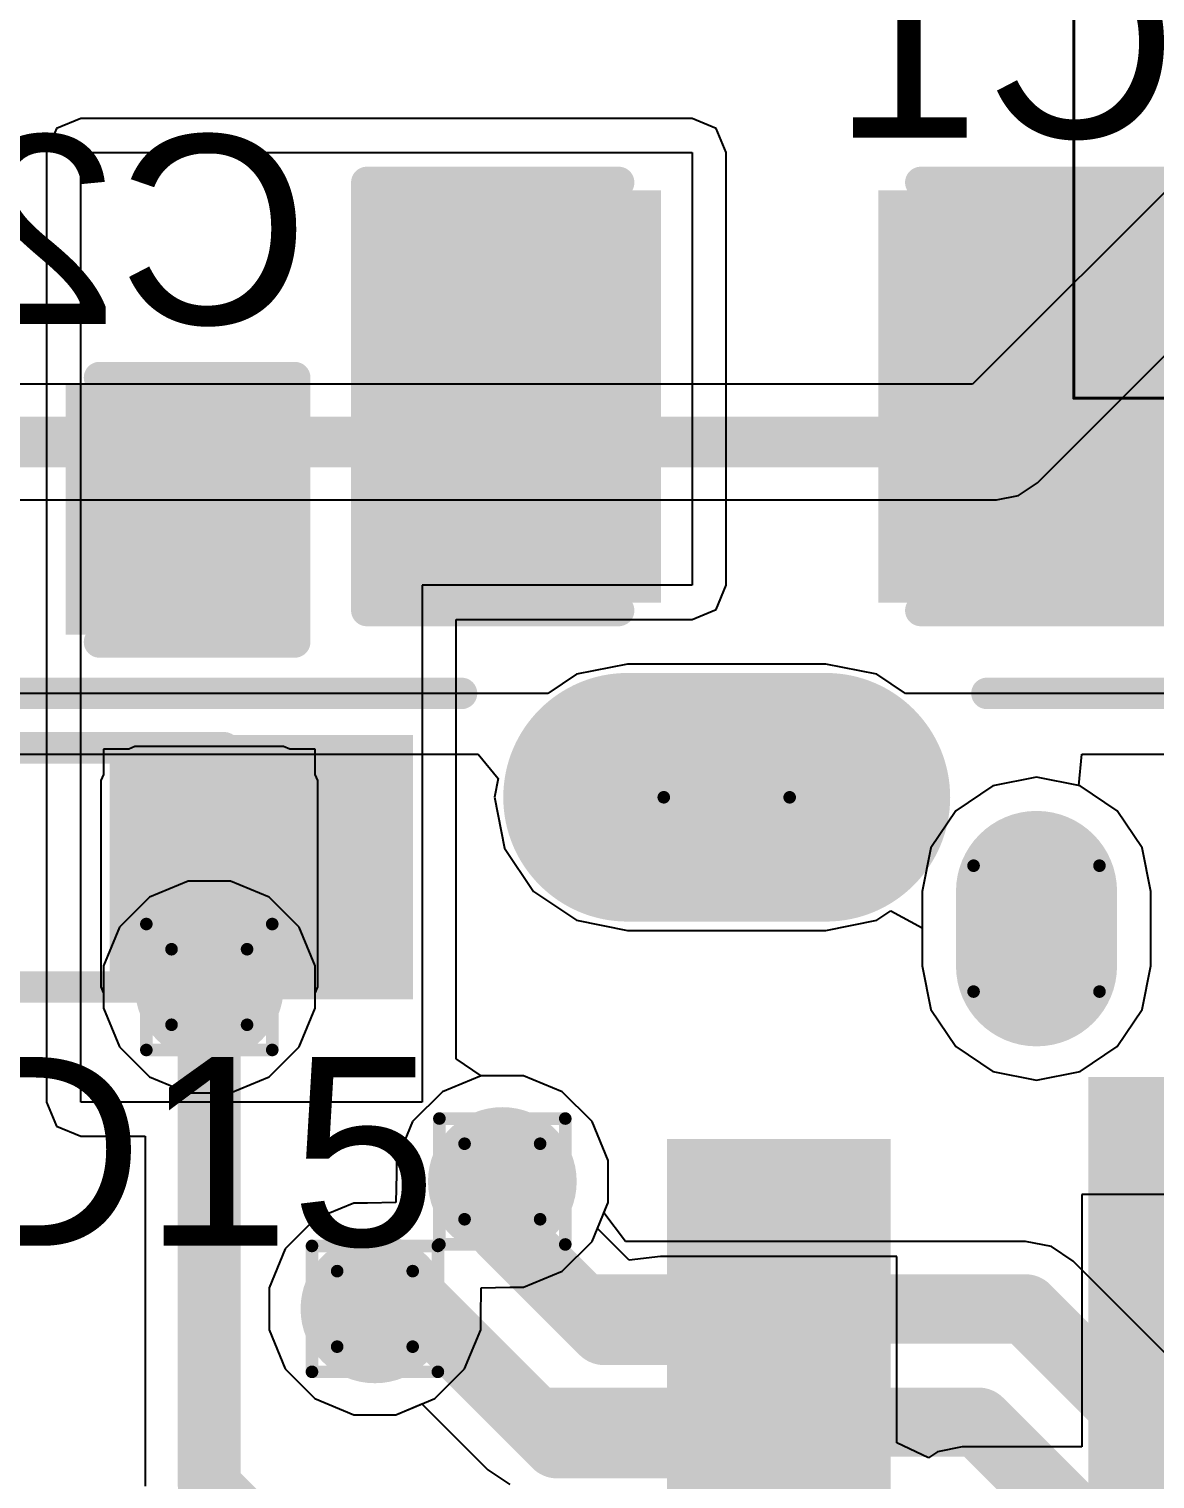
# Model space of a CAD drawing. Header units: inches. Extents: x -6 to 5433, y -4 to 5447.
# Drawn here: x -0.85 to 3.69, y 21.93 to 27.78 of the extents above; entities that cross this region are included whole.
import ezdxf

# ---------------------------------------------------------------- set-up
doc = ezdxf.new("R2010")
doc.units = ezdxf.units.IN
for name, color, linetype in [('Bottom Layer', 5, 'Continuous'), ('Bottom Overlay', 54, 'Continuous'), ('Bottom Paste', 16, 'Continuous'), ('Bottom Solder', 6, 'Continuous'), ('Drill Drawing', 1, 'Continuous'), ('Ground', 16, 'Continuous'), ('Mechanical 4', 56, 'Continuous'), ('Multi-Layer', 9, 'Continuous'), ('Pad Holes', 156, 'Continuous'), ('Power', 76, 'Continuous'), ('Top Layer', 1, 'Continuous'), ('Top Overlay', 2, 'Continuous'), ('Top Paste', 8, 'Continuous'), ('Top Solder', 216, 'Continuous'), ('Via Holes', 16, 'Continuous')]:
    doc.layers.add(name, color=color, linetype=linetype)
doc.styles.add('Arial', font='', dxfattribs={"height": 0.2})
doc.styles.get('Arial').set_extended_font_data('Arial')

msp = doc.modelspace()

# ---------------------------------------------------------------- hatches: boundary and pattern name
at = {"layer": 'Bottom Layer'}
for points in [[(1.6277, 25.5397), (0.6117, 25.5397), (0.6117, 27.0637), (1.6277, 27.0637)], [(3.6597, 25.5397), (2.6437, 25.5397), (2.6437, 27.0637), (3.6597, 27.0637)], [(0.1175, 26.289), (0.1175, 25.4), (-0.6445, 25.4), (-0.6445, 26.289)], [(3.5222, 23.4545), (4.2222, 23.4545), (4.2222, 23.1545), (3.5222, 23.1545)], [(1.8222, 23.2045), (2.5222, 23.2045), (2.5222, 22.9045), (1.8222, 22.9045)], [(3.5222, 22.9545), (4.2222, 22.9545), (4.2222, 22.6545), (3.5222, 22.6545)], [(1.8222, 22.7045), (2.5222, 22.7045), (2.5222, 22.4045), (1.8222, 22.4045)], [(3.5222, 22.4545), (4.2222, 22.4545), (4.2222, 22.1545), (3.5222, 22.1545)], [(1.8222, 22.2045), (2.5222, 22.2045), (2.5222, 21.9045), (1.8222, 21.9045)], [(3.5222, 21.9545), (4.2222, 21.9545), (4.2222, 21.6545), (3.5222, 21.6545)]]:
    msp.add_hatch(color=5, dxfattribs=at).paths.add_polyline_path(points)
h = msp.add_hatch(color=5, dxfattribs=at)
edge = h.paths.add_edge_path()
edge.add_arc((1.5622, 24.6845), 0.4, 90, 270)
edge.add_line((1.5622, 24.2845), (2.3622, 24.2845))
edge.add_arc((2.3622, 24.6845), 0.4, 270, 450)
edge.add_line((2.3622, 25.0845), (1.5622, 25.0845))
h = msp.add_hatch(color=5, dxfattribs=at)
edge = h.paths.add_edge_path()
edge.add_arc((-0.1255, 23.919), 0.3, 0, 360)
h = msp.add_hatch(color=5, dxfattribs=at)
edge = h.paths.add_edge_path()
edge.add_arc((1.0569, 23.1342), 0.3, 0, 360)
h = msp.add_hatch(color=5, dxfattribs=at)
edge = h.paths.add_edge_path()
edge.add_arc((0.5428, 22.6202), 0.3, 0, 360)
at = {"layer": 'Bottom Paste'}
for points in [[(1.6277, 25.5397), (0.6117, 25.5397), (0.6117, 27.0637), (1.6277, 27.0637)], [(3.6597, 25.5397), (2.6437, 25.5397), (2.6437, 27.0637), (3.6597, 27.0637)], [(0.1175, 26.289), (0.1175, 25.4), (-0.6445, 25.4), (-0.6445, 26.289)], [(3.5222, 23.4545), (4.2222, 23.4545), (4.2222, 23.1545), (3.5222, 23.1545)], [(1.8222, 23.2045), (2.5222, 23.2045), (2.5222, 22.9045), (1.8222, 22.9045)], [(3.5222, 22.9545), (4.2222, 22.9545), (4.2222, 22.6545), (3.5222, 22.6545)], [(1.8222, 22.7045), (2.5222, 22.7045), (2.5222, 22.4045), (1.8222, 22.4045)], [(3.5222, 22.4545), (4.2222, 22.4545), (4.2222, 22.1545), (3.5222, 22.1545)], [(1.8222, 22.2045), (2.5222, 22.2045), (2.5222, 21.9045), (1.8222, 21.9045)], [(3.5222, 21.9545), (4.2222, 21.9545), (4.2222, 21.6545), (3.5222, 21.6545)]]:
    msp.add_hatch(color=16, dxfattribs=at).paths.add_polyline_path(points)
at = {"layer": 'Bottom Solder'}
for points in [[(1.6977, 25.4697), (0.5417, 25.4697), (0.5417, 27.1337), (1.6977, 27.1337)], [(3.7297, 25.4697), (2.5737, 25.4697), (2.5737, 27.1337), (3.7297, 27.1337)], [(0.1775, 26.349), (0.1775, 25.34), (-0.7045, 25.34), (-0.7045, 26.349)], [(3.4206, 23.5561), (4.3238, 23.5561), (4.3238, 23.0529), (3.4206, 23.0529)], [(1.7206, 23.3061), (2.6238, 23.3061), (2.6238, 22.8029), (1.7206, 22.8029)], [(3.4206, 23.0561), (4.3238, 23.0561), (4.3238, 22.5529), (3.4206, 22.5529)], [(1.7206, 22.8061), (2.6238, 22.8061), (2.6238, 22.3029), (1.7206, 22.3029)], [(3.4206, 22.5561), (4.3238, 22.5561), (4.3238, 22.0529), (3.4206, 22.0529)], [(1.7206, 22.3061), (2.6238, 22.3061), (2.6238, 21.8029), (1.7206, 21.8029)], [(3.4206, 22.0561), (4.3238, 22.0561), (4.3238, 21.5529), (3.4206, 21.5529)]]:
    msp.add_hatch(color=6, dxfattribs=at).paths.add_polyline_path(points)
h = msp.add_hatch(color=6, dxfattribs=at)
edge = h.paths.add_edge_path()
edge.add_arc((1.5622, 24.6845), 0.5016, 90, 270)
edge.add_line((1.5622, 24.1829), (2.3622, 24.1829))
edge.add_arc((2.3622, 24.6845), 0.5016, 270, 450)
edge.add_line((2.3622, 25.1861), (1.5622, 25.1861))
h = msp.add_hatch(color=6, dxfattribs=at)
edge = h.paths.add_edge_path()
edge.add_arc((3.2122, 24.1545), 0.1016, 0, 360)
at = {"layer": 'Ground'}
h = msp.add_hatch(color=16, dxfattribs=at)
edge = h.paths.add_edge_path()
edge.add_arc((1.5622, 24.6845), 0.4, 90, 270)
edge.add_line((1.5622, 24.2845), (2.3622, 24.2845))
edge.add_arc((2.3622, 24.6845), 0.4, 270, 450)
edge.add_line((2.3622, 25.0845), (1.5622, 25.0845))
h = msp.add_hatch(color=16, dxfattribs=at)
edge = h.paths.add_edge_path()
edge.add_arc((-0.1255, 23.919), 0.3, 0, 360)
h = msp.add_hatch(color=16, dxfattribs=at)
edge = h.paths.add_edge_path()
edge.add_arc((1.0569, 23.1342), 0.3, 0, 360)
h = msp.add_hatch(color=16, dxfattribs=at)
edge = h.paths.add_edge_path()
edge.add_arc((0.5428, 22.6202), 0.3, 0, 360)
at = {"layer": 'Multi-Layer'}
h = msp.add_hatch(color=9, dxfattribs=at)
edge = h.paths.add_edge_path()
edge.add_arc((1.5622, 24.6845), 0.4, 90, 270)
edge.add_line((1.5622, 24.2845), (2.3622, 24.2845))
edge.add_arc((2.3622, 24.6845), 0.4, 270, 450)
edge.add_line((2.3622, 25.0845), (1.5622, 25.0845))
at = {"layer": 'Pad Holes'}
h = msp.add_hatch(color=7, dxfattribs=at)
edge = h.paths.add_edge_path()
edge.add_arc((1.6622, 24.6845), 0.25, 90, 270)
edge.add_line((1.6622, 24.4345), (2.2622, 24.4345))
edge.add_arc((2.2622, 24.6845), 0.25, 270, 450)
edge.add_line((2.2622, 24.9345), (1.6622, 24.9345))
h = msp.add_hatch(color=7, dxfattribs=at)
edge = h.paths.add_edge_path()
edge.add_arc((3.2122, 24.0045), 0.325, 180, 360)
edge.add_line((3.5372, 24.0045), (3.5372, 24.3045))
edge.add_arc((3.2122, 24.3045), 0.325, 0, 180)
edge.add_line((2.8872, 24.3045), (2.8872, 24.0045))
at = {"layer": 'Power'}
h = msp.add_hatch(color=76, dxfattribs=at)
edge = h.paths.add_edge_path()
edge.add_arc((1.5622, 24.6845), 0.4, 90, 270)
edge.add_line((1.5622, 24.2845), (2.3622, 24.2845))
edge.add_arc((2.3622, 24.6845), 0.4, 270, 450)
edge.add_line((2.3622, 25.0845), (1.5622, 25.0845))
h = msp.add_hatch(color=76, dxfattribs=at)
edge = h.paths.add_edge_path()
edge.add_arc((-0.1255, 23.919), 0.3, 0, 360)
h = msp.add_hatch(color=76, dxfattribs=at)
edge = h.paths.add_edge_path()
edge.add_arc((1.0569, 23.1342), 0.3, 0, 360)
h = msp.add_hatch(color=76, dxfattribs=at)
edge = h.paths.add_edge_path()
edge.add_arc((0.5428, 22.6202), 0.3, 0, 360)
at = {"layer": 'Top Layer'}
h = msp.add_hatch(color=1, dxfattribs=at)
edge = h.paths.add_edge_path()
edge.add_arc((1.5622, 24.6845), 0.4, 90, 270)
edge.add_line((1.5622, 24.2845), (2.3622, 24.2845))
edge.add_arc((2.3622, 24.6845), 0.4, 270, 450)
edge.add_line((2.3622, 25.0845), (1.5622, 25.0845))
for points in [[(-0.4255, 23.919), (0.1745, 23.919), (0.1745, 24.7516), (-0.4255, 24.7516)], [(-0.4255, 24.7516), (0.1745, 24.7516), (0.1745, 24.0516), (-0.4255, 24.0516)]]:
    msp.add_hatch(color=1, dxfattribs=at).paths.add_polyline_path(points)
h = msp.add_hatch(color=1, dxfattribs=at)
edge = h.paths.add_edge_path()
edge.add_arc((-0.1255, 23.919), 0.3, 0, 360)
h = msp.add_hatch(color=1, dxfattribs=at)
edge = h.paths.add_edge_path()
edge.add_arc((1.0569, 23.1342), 0.3, 0, 360)
h = msp.add_hatch(color=1, dxfattribs=at)
edge = h.paths.add_edge_path()
edge.add_arc((0.5428, 22.6202), 0.3, 0, 360)
at = {"layer": 'Top Overlay'}
for points in [[(-0.0653, 24.7576), (0.6967, 24.7576), (0.6967, 24.9354), (-0.0653, 24.9354)], [(0.214, 24.0211), (0.6966, 24.0211), (0.6966, 24.7831), (0.214, 24.7831)], [(-0.0654, 23.8687), (0.6966, 23.8687), (0.6966, 24.0465), (-0.0654, 24.0465)]]:
    msp.add_hatch(color=2, dxfattribs=at).paths.add_polyline_path(points)
at = {"layer": 'Top Paste'}
msp.add_hatch(color=8, dxfattribs=at).paths.add_polyline_path([(-0.4255, 24.7516), (0.1745, 24.7516), (0.1745, 24.0516), (-0.4255, 24.0516)])
at = {"layer": 'Top Solder'}
h = msp.add_hatch(color=216, dxfattribs=at)
edge = h.paths.add_edge_path()
edge.add_arc((1.5622, 24.6845), 0.5016, 90, 270)
edge.add_line((1.5622, 24.1829), (2.3622, 24.1829))
edge.add_arc((2.3622, 24.6845), 0.5016, 270, 450)
edge.add_line((2.3622, 25.1861), (1.5622, 25.1861))
msp.add_hatch(color=216, dxfattribs=at).paths.add_polyline_path([(-0.5271, 24.8532), (0.2761, 24.8532), (0.2761, 23.95), (-0.5271, 23.95)])
h = msp.add_hatch(color=216, dxfattribs=at)
edge = h.paths.add_edge_path()
edge.add_arc((3.2122, 24.1545), 0.1016, 0, 360)
at = {"layer": 'Via Holes'}
h = msp.add_hatch(color=7, dxfattribs=at)
edge = h.paths.add_edge_path()
edge.add_arc((-0.1255, 23.919), 0.15, 0, 360)
h = msp.add_hatch(color=7, dxfattribs=at)
edge = h.paths.add_edge_path()
edge.add_arc((1.0569, 23.1342), 0.15, 0, 360)
h = msp.add_hatch(color=7, dxfattribs=at)
edge = h.paths.add_edge_path()
edge.add_arc((0.5428, 22.6202), 0.15, 0, 360)

# ---------------------------------------------------------------- linework, layer by layer
at = {"layer": 'Bottom Layer'}
for p, q in [((-0.7417, 27.3827), (-0.782, 27.2855)), ((-0.6445, 27.423), (-0.7417, 27.3827)), ((1.8222, 27.423), (-0.6445, 27.423)), ((1.9194, 27.3827), (1.8222, 27.423)), ((1.9597, 27.2855), (1.9194, 27.3827)), ((-0.782, 27.2855), (-0.782, 23.4545)), ((-0.6445, 23.4545), (-0.6445, 27.2855)), ((-0.6445, 27.2855), (1.8222, 27.2855)), ((1.8222, 27.2855), (1.8222, 25.5397)), ((1.9597, 25.5397), (1.9597, 27.2855)), ((1.8222, 25.5397), (0.7336, 25.5397)), ((0.7336, 25.5397), (0.7336, 23.4545)), ((1.9194, 25.4425), (1.9597, 25.5397)), ((0.871, 23.6286), (0.871, 25.4022)), ((0.871, 25.4022), (1.8222, 25.4022)), ((1.8222, 25.4022), (1.9194, 25.4425)), ((3.2122, 24.7653), (3.0358, 24.7302)), ((3.3886, 24.7302), (3.2122, 24.7653)), ((3.0358, 24.7302), (2.8863, 24.6303)), ((3.5381, 24.6303), (3.3886, 24.7302)), ((2.8863, 24.6303), (2.7864, 24.4808)), ((3.638, 24.4808), (3.5381, 24.6303)), ((2.7864, 24.4808), (2.7513, 24.3045)), ((3.6731, 24.3045), (3.638, 24.4808)), ((2.7513, 24.3045), (2.7513, 24.0045)), ((3.6731, 24.0045), (3.6731, 24.3045)), ((2.7513, 24.0045), (2.7864, 23.8281)), ((3.638, 23.8281), (3.6731, 24.0045)), ((2.7864, 23.8281), (2.8863, 23.6786)), ((3.5381, 23.6786), (3.638, 23.8281)), ((2.8863, 23.6786), (3.0358, 23.5787)), ((3.3886, 23.5787), (3.5381, 23.6786)), ((0.9719, 23.5612), (0.871, 23.6286)), ((3.0358, 23.5787), (3.2122, 23.5436)), ((3.2122, 23.5436), (3.3886, 23.5787)), ((1.1418, 23.5612), (0.9719, 23.5612)), ((1.2987, 23.4962), (1.1418, 23.5612)), ((1.4189, 23.3761), (1.2987, 23.4962)), ((-0.782, 23.4545), (-0.7417, 23.3573)), ((0.7336, 23.4545), (-0.6445, 23.4545)), ((-0.7417, 23.3573), (-0.6445, 23.317)), ((1.4839, 23.2192), (1.4189, 23.3761)), ((-0.6445, 23.317), (-0.3845, 23.317)), ((-0.3845, 23.317), (-0.3845, 21.9045)), ((1.4839, 23.0493), (1.4839, 23.2192)), ((4.3492, 23.0815), (3.3952, 23.0815)), ((3.3952, 23.0815), (3.3952, 22.0634)), ((1.4404, 22.9444), (1.4839, 23.0493)), ((1.5682, 22.8167), (1.4404, 22.9444)), ((1.6952, 22.8315), (1.5682, 22.8167)), ((2.6492, 22.8315), (1.6952, 22.8315)), ((1.6952, 22.8315), (1.6952, 22.8315)), ((2.6492, 22.0792), (2.6492, 22.8315)), ((2.7762, 22.0191), (2.6492, 22.0792)), ((2.9122, 22.0634), (2.8131, 22.0437)), ((3.3952, 22.0634), (2.9122, 22.0634)), ((2.8131, 22.0437), (2.7762, 22.0191))]:
    msp.add_line(p, q, dxfattribs=at)
for points in [[(-0.1255, 21.9045, 0.254, 0.254, 0), (-0.1255, 23.919, 0.254, 0.254, 0)], [(1.0569, 22.9435, 0.2794, 0.2794, 0), (1.0569, 23.1342, 0.2794, 0.2794, 0)], [(1.0569, 22.9435, 0.2794, 0.2794, 0), (1.4673, 22.5331, 0.2794, 0.2794, 0)], [(0.5428, 22.6202, 0.2794, 0.2794, 0), (0.7336, 22.6202, 0.2794, 0.2794, 0)], [(0.7336, 22.6202, 0.2794, 0.2794, 0), (1.2779, 22.0759, 0.2794, 0.2794, 0)], [(1.4673, 22.5331, 0.2794, 0.2794, 0), (2.1508, 22.5331, 0.2794, 0.2794, 0)], [(2.1508, 22.5331, 0.2794, 0.2794, 0), (2.1722, 22.5545, 0.2794, 0.2794, 0)], [(1.2779, 22.0759, 0.2794, 0.2794, 0), (2.1508, 22.0759, 0.2794, 0.2794, 0)], [(2.1508, 22.0759, 0.2794, 0.2794, 0), (2.1722, 22.0545, 0.2794, 0.2794, 0)], [(-0.1255, 21.9045, 0.254, 0.254, 0), (0.2245, 21.5545, 0.254, 0.254, 0)]]:
    msp.add_lwpolyline(points, format="xyseb", dxfattribs=at)
for points in [[(-0.189, 23.919, 0.127, 0.127, 1), (-0.062, 23.919, 0.127, 0.127, 1)], [(0.987, 23.1342, 0.1397, 0.1397, 1), (1.1267, 23.1342, 0.1397, 0.1397, 1)], [(0.987, 22.9435, 0.1397, 0.1397, 1), (1.1267, 22.9435, 0.1397, 0.1397, 1)], [(0.987, 22.9435, 0.1397, 0.1397, 1), (1.1267, 22.9435, 0.1397, 0.1397, 1)], [(0.473, 22.6202, 0.1397, 0.1397, 1), (0.6127, 22.6202, 0.1397, 0.1397, 1)], [(0.6637, 22.6202, 0.1397, 0.1397, 1), (0.8034, 22.6202, 0.1397, 0.1397, 1)], [(0.6637, 22.6202, 0.1397, 0.1397, 1), (0.8034, 22.6202, 0.1397, 0.1397, 1)], [(1.3974, 22.5331, 0.1397, 0.1397, 1), (1.5371, 22.5331, 0.1397, 0.1397, 1)], [(1.3974, 22.5331, 0.1397, 0.1397, 1), (1.5371, 22.5331, 0.1397, 0.1397, 1)], [(2.081, 22.5331, 0.1397, 0.1397, 1), (2.2207, 22.5331, 0.1397, 0.1397, 1)], [(2.081, 22.5331, 0.1397, 0.1397, 1), (2.2207, 22.5331, 0.1397, 0.1397, 1)], [(2.1024, 22.5545, 0.1397, 0.1397, 1), (2.2421, 22.5545, 0.1397, 0.1397, 1)], [(1.208, 22.0759, 0.1397, 0.1397, 1), (1.3477, 22.0759, 0.1397, 0.1397, 1)], [(1.208, 22.0759, 0.1397, 0.1397, 1), (1.3477, 22.0759, 0.1397, 0.1397, 1)], [(2.0809, 22.0759, 0.1397, 0.1397, 1), (2.2206, 22.0759, 0.1397, 0.1397, 1)], [(2.0809, 22.0759, 0.1397, 0.1397, 1), (2.2206, 22.0759, 0.1397, 0.1397, 1)], [(2.1024, 22.0545, 0.1397, 0.1397, 1), (2.2421, 22.0545, 0.1397, 0.1397, 1)], [(-0.189, 21.9045, 0.127, 0.127, 1), (-0.062, 21.9045, 0.127, 0.127, 1)], [(-0.189, 21.9045, 0.127, 0.127, 1), (-0.062, 21.9045, 0.127, 0.127, 1)]]:
    msp.add_lwpolyline(points, format="xyseb", close=True, dxfattribs=at)
at = {"layer": 'Bottom Overlay'}
for points in [[(0.5101, 25.4381, 0.127, 0.127, 0), (0.5101, 27.1653, 0.127, 0.127, 0)], [(0.5101, 27.1653, 0.127, 0.127, 0), (1.5261, 27.1653, 0.127, 0.127, 0)], [(2.7453, 27.1653, 0.127, 0.127, 0), (3.7613, 27.1653, 0.127, 0.127, 0)], [(-0.5683, 26.3779, 0.127, 0.127, 0), (0.2191, 26.3779, 0.127, 0.127, 0)], [(0.2191, 25.3111, 0.127, 0.127, 0), (0.2191, 26.3779, 0.127, 0.127, 0)], [(0.5101, 25.4381, 0.127, 0.127, 0), (1.5261, 25.4381, 0.127, 0.127, 0)], [(2.7453, 25.4381, 0.127, 0.127, 0), (3.7613, 25.4381, 0.127, 0.127, 0)], [(-0.5683, 25.3111, 0.127, 0.127, 0), (0.2191, 25.3111, 0.127, 0.127, 0)], [(-2.8578, 25.1037, 0.127, 0.127, 0), (0.8922, 25.1037, 0.127, 0.127, 0)], [(3.0122, 25.1037, 0.127, 0.127, 0), (4.1222, 25.1037, 0.127, 0.127, 0)]]:
    msp.add_lwpolyline(points, format="xyseb", dxfattribs=at)
for points in [[(0.4784, 27.1653, 0.0635, 0.0635, 1), (0.5419, 27.1653, 0.0635, 0.0635, 1)], [(0.4784, 27.1653, 0.0635, 0.0635, 1), (0.5419, 27.1653, 0.0635, 0.0635, 1)], [(1.4944, 27.1653, 0.0635, 0.0635, 1), (1.5579, 27.1653, 0.0635, 0.0635, 1)], [(2.7136, 27.1653, 0.0635, 0.0635, 1), (2.7771, 27.1653, 0.0635, 0.0635, 1)], [(-0.6001, 26.3779, 0.0635, 0.0635, 1), (-0.5366, 26.3779, 0.0635, 0.0635, 1)], [(0.1873, 26.3779, 0.0635, 0.0635, 1), (0.2508, 26.3779, 0.0635, 0.0635, 1)], [(0.1873, 26.3779, 0.0635, 0.0635, 1), (0.2508, 26.3779, 0.0635, 0.0635, 1)], [(0.4784, 25.4381, 0.0635, 0.0635, 1), (0.5419, 25.4381, 0.0635, 0.0635, 1)], [(0.4784, 25.4381, 0.0635, 0.0635, 1), (0.5419, 25.4381, 0.0635, 0.0635, 1)], [(1.4944, 25.4381, 0.0635, 0.0635, 1), (1.5579, 25.4381, 0.0635, 0.0635, 1)], [(2.7136, 25.4381, 0.0635, 0.0635, 1), (2.7771, 25.4381, 0.0635, 0.0635, 1)], [(-0.6001, 25.3111, 0.0635, 0.0635, 1), (-0.5366, 25.3111, 0.0635, 0.0635, 1)], [(0.1873, 25.3111, 0.0635, 0.0635, 1), (0.2508, 25.3111, 0.0635, 0.0635, 1)], [(0.1873, 25.3111, 0.0635, 0.0635, 1), (0.2508, 25.3111, 0.0635, 0.0635, 1)], [(0.8605, 25.1037, 0.0635, 0.0635, 1), (0.924, 25.1037, 0.0635, 0.0635, 1)], [(2.9805, 25.1037, 0.0635, 0.0635, 1), (3.044, 25.1037, 0.0635, 0.0635, 1)]]:
    msp.add_lwpolyline(points, format="xyseb", close=True, dxfattribs=at)
at = {"layer": 'Drill Drawing'}
for points in [[(2.2162, 24.6845, 0.0508, 0.0508, 1), (1.7082, 24.6845, 0.0508, 0.0508, 1)], [(1.6955, 24.6845, 0.0254, 0.0254, 1), (1.7209, 24.6845, 0.0254, 0.0254, 1)], [(2.2035, 24.6845, 0.0254, 0.0254, 1), (2.2289, 24.6845, 0.0254, 0.0254, 1)], [(2.9455, 24.4085, 0.0254, 0.0254, 1), (2.9709, 24.4085, 0.0254, 0.0254, 1)], [(2.9455, 24.4085, 0.0254, 0.0254, 1), (2.9709, 24.4085, 0.0254, 0.0254, 1)], [(3.4535, 24.4085, 0.0254, 0.0254, 1), (3.4789, 24.4085, 0.0254, 0.0254, 1)], [(3.4535, 24.4085, 0.0254, 0.0254, 1), (3.4789, 24.4085, 0.0254, 0.0254, 1)], [(-0.3922, 24.173, 0.0254, 0.0254, 1), (-0.3668, 24.173, 0.0254, 0.0254, 1)], [(-0.3922, 24.173, 0.0254, 0.0254, 1), (-0.3668, 24.173, 0.0254, 0.0254, 1)], [(0.1158, 24.173, 0.0254, 0.0254, 1), (0.1412, 24.173, 0.0254, 0.0254, 1)], [(0.1158, 24.173, 0.0254, 0.0254, 1), (0.1412, 24.173, 0.0254, 0.0254, 1)], [(-0.2906, 24.0714, 0.0254, 0.0254, 1), (-0.2652, 24.0714, 0.0254, 0.0254, 1)], [(-0.2906, 24.0714, 0.0254, 0.0254, 1), (-0.2652, 24.0714, 0.0254, 0.0254, 1)], [(0.0142, 24.0714, 0.0254, 0.0254, 1), (0.0396, 24.0714, 0.0254, 0.0254, 1)], [(0.0142, 24.0714, 0.0254, 0.0254, 1), (0.0396, 24.0714, 0.0254, 0.0254, 1)], [(2.9455, 23.9005, 0.0254, 0.0254, 1), (2.9709, 23.9005, 0.0254, 0.0254, 1)], [(2.9455, 23.9005, 0.0254, 0.0254, 1), (2.9709, 23.9005, 0.0254, 0.0254, 1)], [(3.4535, 23.9005, 0.0254, 0.0254, 1), (3.4789, 23.9005, 0.0254, 0.0254, 1)], [(3.4535, 23.9005, 0.0254, 0.0254, 1), (3.4789, 23.9005, 0.0254, 0.0254, 1)], [(-0.2906, 23.7666, 0.0254, 0.0254, 1), (-0.2652, 23.7666, 0.0254, 0.0254, 1)], [(-0.2906, 23.7666, 0.0254, 0.0254, 1), (-0.2652, 23.7666, 0.0254, 0.0254, 1)], [(0.0142, 23.7666, 0.0254, 0.0254, 1), (0.0396, 23.7666, 0.0254, 0.0254, 1)], [(0.0142, 23.7666, 0.0254, 0.0254, 1), (0.0396, 23.7666, 0.0254, 0.0254, 1)], [(-0.3922, 23.665, 0.0254, 0.0254, 1), (-0.3668, 23.665, 0.0254, 0.0254, 1)], [(-0.3922, 23.665, 0.0254, 0.0254, 1), (-0.3668, 23.665, 0.0254, 0.0254, 1)], [(0.1158, 23.665, 0.0254, 0.0254, 1), (0.1412, 23.665, 0.0254, 0.0254, 1)], [(0.1158, 23.665, 0.0254, 0.0254, 1), (0.1412, 23.665, 0.0254, 0.0254, 1)], [(0.7902, 23.3882, 0.0254, 0.0254, 1), (0.8156, 23.3882, 0.0254, 0.0254, 1)], [(0.7902, 23.3882, 0.0254, 0.0254, 1), (0.8156, 23.3882, 0.0254, 0.0254, 1)], [(1.2982, 23.3882, 0.0254, 0.0254, 1), (1.3236, 23.3882, 0.0254, 0.0254, 1)], [(1.2982, 23.3882, 0.0254, 0.0254, 1), (1.3236, 23.3882, 0.0254, 0.0254, 1)], [(0.8918, 23.2866, 0.0254, 0.0254, 1), (0.9172, 23.2866, 0.0254, 0.0254, 1)], [(0.8918, 23.2866, 0.0254, 0.0254, 1), (0.9172, 23.2866, 0.0254, 0.0254, 1)], [(1.1966, 23.2866, 0.0254, 0.0254, 1), (1.222, 23.2866, 0.0254, 0.0254, 1)], [(1.1966, 23.2866, 0.0254, 0.0254, 1), (1.222, 23.2866, 0.0254, 0.0254, 1)], [(0.8918, 22.9818, 0.0254, 0.0254, 1), (0.9172, 22.9818, 0.0254, 0.0254, 1)], [(0.8918, 22.9818, 0.0254, 0.0254, 1), (0.9172, 22.9818, 0.0254, 0.0254, 1)], [(1.1966, 22.9818, 0.0254, 0.0254, 1), (1.222, 22.9818, 0.0254, 0.0254, 1)], [(1.1966, 22.9818, 0.0254, 0.0254, 1), (1.222, 22.9818, 0.0254, 0.0254, 1)], [(0.2761, 22.8742, 0.0254, 0.0254, 1), (0.3015, 22.8742, 0.0254, 0.0254, 1)], [(0.2761, 22.8742, 0.0254, 0.0254, 1), (0.3015, 22.8742, 0.0254, 0.0254, 1)], [(0.7841, 22.8742, 0.0254, 0.0254, 1), (0.8095, 22.8742, 0.0254, 0.0254, 1)], [(0.7841, 22.8742, 0.0254, 0.0254, 1), (0.8095, 22.8742, 0.0254, 0.0254, 1)], [(0.7902, 22.8802, 0.0254, 0.0254, 1), (0.8156, 22.8802, 0.0254, 0.0254, 1)], [(0.7902, 22.8802, 0.0254, 0.0254, 1), (0.8156, 22.8802, 0.0254, 0.0254, 1)], [(1.2982, 22.8802, 0.0254, 0.0254, 1), (1.3236, 22.8802, 0.0254, 0.0254, 1)], [(1.2982, 22.8802, 0.0254, 0.0254, 1), (1.3236, 22.8802, 0.0254, 0.0254, 1)], [(0.3777, 22.7726, 0.0254, 0.0254, 1), (0.4031, 22.7726, 0.0254, 0.0254, 1)], [(0.3777, 22.7726, 0.0254, 0.0254, 1), (0.4031, 22.7726, 0.0254, 0.0254, 1)], [(0.6825, 22.7726, 0.0254, 0.0254, 1), (0.7079, 22.7726, 0.0254, 0.0254, 1)], [(0.6825, 22.7726, 0.0254, 0.0254, 1), (0.7079, 22.7726, 0.0254, 0.0254, 1)], [(0.3777, 22.4678, 0.0254, 0.0254, 1), (0.4031, 22.4678, 0.0254, 0.0254, 1)], [(0.3777, 22.4678, 0.0254, 0.0254, 1), (0.4031, 22.4678, 0.0254, 0.0254, 1)], [(0.6825, 22.4678, 0.0254, 0.0254, 1), (0.7079, 22.4678, 0.0254, 0.0254, 1)], [(0.6825, 22.4678, 0.0254, 0.0254, 1), (0.7079, 22.4678, 0.0254, 0.0254, 1)], [(0.2761, 22.3662, 0.0254, 0.0254, 1), (0.3015, 22.3662, 0.0254, 0.0254, 1)], [(0.2761, 22.3662, 0.0254, 0.0254, 1), (0.3015, 22.3662, 0.0254, 0.0254, 1)], [(0.7841, 22.3662, 0.0254, 0.0254, 1), (0.8095, 22.3662, 0.0254, 0.0254, 1)], [(0.7841, 22.3662, 0.0254, 0.0254, 1), (0.8095, 22.3662, 0.0254, 0.0254, 1)]]:
    msp.add_lwpolyline(points, format="xyseb", close=True, dxfattribs=at)
for points in [[(2.9582, 24.4085, 0.0508, 0.0508, 0), (3.4662, 24.4085, 0.0508, 0.0508, 0)], [(2.9582, 23.9005, 0.0508, 0.0508, 0), (2.9582, 24.4085, 0.0508, 0.0508, 0)], [(3.4662, 23.9005, 0.0508, 0.0508, 0), (3.4662, 24.4085, 0.0508, 0.0508, 0)], [(-0.3795, 24.173, 0.0508, 0.0508, 0), (0.1285, 24.173, 0.0508, 0.0508, 0)], [(-0.3795, 23.665, 0.0508, 0.0508, 0), (-0.3795, 24.173, 0.0508, 0.0508, 0)], [(0.1285, 23.665, 0.0508, 0.0508, 0), (0.1285, 24.173, 0.0508, 0.0508, 0)], [(-0.2779, 24.0714, 0.0508, 0.0508, 0), (0.0269, 24.0714, 0.0508, 0.0508, 0)], [(-0.2779, 23.7666, 0.0508, 0.0508, 0), (-0.2779, 24.0714, 0.0508, 0.0508, 0)], [(0.0269, 23.7666, 0.0508, 0.0508, 0), (0.0269, 24.0714, 0.0508, 0.0508, 0)], [(2.9582, 23.9005, 0.0508, 0.0508, 0), (3.4662, 23.9005, 0.0508, 0.0508, 0)], [(-0.2779, 23.7666, 0.0508, 0.0508, 0), (0.0269, 23.7666, 0.0508, 0.0508, 0)], [(-0.3795, 23.665, 0.0508, 0.0508, 0), (0.1285, 23.665, 0.0508, 0.0508, 0)], [(0.8029, 23.3882, 0.0508, 0.0508, 0), (1.3109, 23.3882, 0.0508, 0.0508, 0)], [(0.8029, 22.8802, 0.0508, 0.0508, 0), (0.8029, 23.3882, 0.0508, 0.0508, 0)], [(1.3109, 22.8802, 0.0508, 0.0508, 0), (1.3109, 23.3882, 0.0508, 0.0508, 0)], [(0.9045, 23.2866, 0.0508, 0.0508, 0), (1.2093, 23.2866, 0.0508, 0.0508, 0)], [(0.9045, 22.9818, 0.0508, 0.0508, 0), (0.9045, 23.2866, 0.0508, 0.0508, 0)], [(1.2093, 22.9818, 0.0508, 0.0508, 0), (1.2093, 23.2866, 0.0508, 0.0508, 0)], [(0.9045, 22.9818, 0.0508, 0.0508, 0), (1.2093, 22.9818, 0.0508, 0.0508, 0)], [(0.2888, 22.8742, 0.0508, 0.0508, 0), (0.7968, 22.8742, 0.0508, 0.0508, 0)], [(0.2888, 22.3662, 0.0508, 0.0508, 0), (0.2888, 22.8742, 0.0508, 0.0508, 0)], [(0.7968, 22.3662, 0.0508, 0.0508, 0), (0.7968, 22.8742, 0.0508, 0.0508, 0)], [(0.8029, 22.8802, 0.0508, 0.0508, 0), (1.3109, 22.8802, 0.0508, 0.0508, 0)], [(0.3904, 22.7726, 0.0508, 0.0508, 0), (0.6952, 22.7726, 0.0508, 0.0508, 0)], [(0.3904, 22.4678, 0.0508, 0.0508, 0), (0.3904, 22.7726, 0.0508, 0.0508, 0)], [(0.6952, 22.4678, 0.0508, 0.0508, 0), (0.6952, 22.7726, 0.0508, 0.0508, 0)], [(0.3904, 22.4678, 0.0508, 0.0508, 0), (0.6952, 22.4678, 0.0508, 0.0508, 0)], [(0.2888, 22.3662, 0.0508, 0.0508, 0), (0.7968, 22.3662, 0.0508, 0.0508, 0)]]:
    msp.add_lwpolyline(points, format="xyseb", dxfattribs=at)
at = {"layer": 'Ground'}
for p, q in [((3.2122, 24.7653), (3.0358, 24.7302)), ((3.3886, 24.7302), (3.2122, 24.7653)), ((3.0358, 24.7302), (2.8863, 24.6303)), ((3.5381, 24.6303), (3.3886, 24.7302)), ((2.8863, 24.6303), (2.7864, 24.4808)), ((3.638, 24.4808), (3.5381, 24.6303)), ((2.7864, 24.4808), (2.7513, 24.3045)), ((3.6731, 24.3045), (3.638, 24.4808)), ((-0.2105, 24.346), (-0.3674, 24.281)), ((-0.0406, 24.346), (-0.2105, 24.346)), ((0.1163, 24.281), (-0.0406, 24.346)), ((-0.3674, 24.281), (-0.4875, 24.1609)), ((0.2365, 24.1609), (0.1163, 24.281)), ((2.7513, 24.3045), (2.7513, 24.0045)), ((3.6731, 24.0045), (3.6731, 24.3045)), ((-0.4875, 24.1609), (-0.5525, 24.0039)), ((0.3015, 24.0039), (0.2365, 24.1609)), ((-0.5525, 24.0039), (-0.5525, 23.8341)), ((0.3015, 23.8341), (0.3015, 24.0039)), ((2.7513, 24.0045), (2.7864, 23.8281)), ((3.638, 23.8281), (3.6731, 24.0045)), ((-0.5525, 23.8341), (-0.4875, 23.6771)), ((0.2365, 23.6771), (0.3015, 23.8341)), ((2.7864, 23.8281), (2.8863, 23.6786)), ((3.5381, 23.6786), (3.638, 23.8281)), ((-0.4875, 23.6771), (-0.3674, 23.557)), ((0.1163, 23.557), (0.2365, 23.6771)), ((2.8863, 23.6786), (3.0358, 23.5787)), ((3.3886, 23.5787), (3.5381, 23.6786)), ((3.0358, 23.5787), (3.2122, 23.5436)), ((3.2122, 23.5436), (3.3886, 23.5787)), ((-0.3674, 23.557), (-0.2105, 23.492)), ((-0.0406, 23.492), (0.1163, 23.557)), ((0.9719, 23.5612), (0.815, 23.4962)), ((1.1418, 23.5612), (0.9719, 23.5612)), ((1.2987, 23.4962), (1.1418, 23.5612)), ((-0.2105, 23.492), (-0.0406, 23.492)), ((0.815, 23.4962), (0.6949, 23.3761)), ((1.4189, 23.3761), (1.2987, 23.4962)), ((0.6949, 23.3761), (0.6299, 23.2192)), ((1.4839, 23.2192), (1.4189, 23.3761)), ((0.6299, 23.2192), (0.6299, 23.1645)), ((1.4839, 23.0493), (1.4839, 23.2192)), ((0.6299, 23.1645), (0.6278, 23.0493)), ((0.4579, 23.0472), (0.3009, 22.9822)), ((0.5125, 23.0472), (0.4579, 23.0472)), ((0.6278, 23.0493), (0.5125, 23.0472)), ((1.4189, 22.8924), (1.4839, 23.0493)), ((0.3009, 22.9822), (0.1808, 22.862)), ((1.2987, 22.7722), (1.4189, 22.8924)), ((0.1808, 22.862), (0.1158, 22.7051)), ((1.1418, 22.7072), (1.2987, 22.7722)), ((0.1158, 22.7051), (0.1158, 22.5352)), ((0.9698, 22.5899), (0.9719, 22.7051)), ((0.9719, 22.7051), (1.0871, 22.7072)), ((1.0871, 22.7072), (1.1418, 22.7072)), ((0.9698, 22.5352), (0.9698, 22.5899)), ((0.1158, 22.5352), (0.1808, 22.3783)), ((0.9048, 22.3783), (0.9698, 22.5352)), ((0.1808, 22.3783), (0.3009, 22.2582)), ((0.7847, 22.2582), (0.9048, 22.3783)), ((0.3009, 22.2582), (0.4579, 22.1932)), ((0.6277, 22.1932), (0.7847, 22.2582)), ((0.4579, 22.1932), (0.6277, 22.1932))]:
    msp.add_line(p, q, dxfattribs=at)
at = {"layer": 'Mechanical 4'}
for points in [[(3.3624, 26.2949, 0.0127, 0.0127, 0), (3.3624, 27.9449, 0.0127, 0.0127, 0)], [(3.3624, 26.2949, 0.0127, 0.0127, 0), (27.1324, 26.2949, 0.0127, 0.0127, 0)]]:
    msp.add_lwpolyline(points, format="xyseb", dxfattribs=at)
msp.add_lwpolyline([(3.3592, 26.2949, 0.00635, 0.00635, 1), (3.3656, 26.2949, 0.00635, 0.00635, 1)], format="xyseb", close=True, dxfattribs=at)
msp.add_lwpolyline([(3.3592, 26.2949, 0.00635, 0.00635, 1), (3.3656, 26.2949, 0.00635, 0.00635, 1)], format="xyseb", close=True, dxfattribs=at)
at = {"layer": 'Power'}
for p, q in [((6.2693, 29.6662), (2.9542, 26.3511)), ((3.2156, 25.9532), (6.6672, 29.4048)), ((2.9542, 26.3511), (-2.8797, 26.3511)), ((3.14, 25.9027), (3.2156, 25.9532)), ((-1.8919, 25.8849), (3.0508, 25.8849)), ((3.0508, 25.8849), (3.14, 25.9027)), ((1.5622, 25.2218), (1.3566, 25.1809)), ((2.3622, 25.2218), (1.5622, 25.2218)), ((2.5678, 25.1809), (2.3622, 25.2218)), ((1.3566, 25.1809), (1.241, 25.1037)), ((2.6834, 25.1037), (2.5678, 25.1809)), ((1.241, 25.1037), (-1.8485, 25.1037)), ((6.4934, 25.1037), (2.6834, 25.1037)), ((-1.2446, 24.8584), (0.9594, 24.8584)), ((0.9594, 24.8584), (1.04, 24.7602)), ((3.3826, 24.7314), (3.3951, 24.8584)), ((3.3951, 24.8584), (6.6309, 24.8584)), ((1.04, 24.7602), (1.0249, 24.6845)), ((3.3886, 24.7302), (3.3826, 24.7314)), ((3.5381, 24.6303), (3.3886, 24.7302)), ((1.0249, 24.6845), (1.0658, 24.4788)), ((3.638, 24.4808), (3.5381, 24.6303)), ((1.0658, 24.4788), (1.1823, 24.3045)), ((3.6731, 24.3045), (3.638, 24.4808)), ((1.1823, 24.3045), (1.3566, 24.188)), ((3.6731, 24.0045), (3.6731, 24.3045)), ((2.5678, 24.188), (2.6243, 24.2258)), ((2.6243, 24.2258), (2.7513, 24.1579)), ((1.3566, 24.188), (1.5622, 24.1471)), ((2.3622, 24.1471), (2.5678, 24.188)), ((1.5622, 24.1471), (2.3622, 24.1471)), ((2.7513, 24.1579), (2.7513, 24.0045)), ((2.7513, 24.0045), (2.7864, 23.8281)), ((3.638, 23.8281), (3.6731, 24.0045)), ((2.7864, 23.8281), (2.8863, 23.6786)), ((3.5381, 23.6786), (3.638, 23.8281)), ((2.8863, 23.6786), (3.0358, 23.5787)), ((3.3886, 23.5787), (3.5381, 23.6786)), ((3.0358, 23.5787), (3.2122, 23.5436)), ((3.2122, 23.5436), (3.3886, 23.5787)), ((0.9719, 23.5612), (0.815, 23.4962)), ((1.1418, 23.5612), (0.9719, 23.5612)), ((1.2987, 23.4962), (1.1418, 23.5612)), ((0.815, 23.4962), (0.6949, 23.3761)), ((1.4189, 23.3761), (1.2987, 23.4962)), ((0.6949, 23.3761), (0.6299, 23.2192)), ((1.4839, 23.2192), (1.4189, 23.3761)), ((0.6299, 23.2192), (0.6299, 23.1645)), ((1.4839, 23.0493), (1.4839, 23.2192)), ((0.6299, 23.1645), (0.6278, 23.0493)), ((0.4579, 23.0472), (0.3009, 22.9822)), ((0.5125, 23.0472), (0.4579, 23.0472)), ((0.6278, 23.0493), (0.5125, 23.0472)), ((1.4189, 22.8924), (1.4839, 23.0493)), ((0.3009, 22.9822), (0.1808, 22.862)), ((1.2987, 22.7722), (1.4189, 22.8924)), ((0.1808, 22.862), (0.1158, 22.7051)), ((1.1418, 22.7072), (1.2987, 22.7722)), ((0.1158, 22.7051), (0.1158, 22.5352)), ((0.9698, 22.5899), (0.9719, 22.7051)), ((0.9719, 22.7051), (1.0871, 22.7072)), ((1.0871, 22.7072), (1.1418, 22.7072)), ((0.9698, 22.5352), (0.9698, 22.5899)), ((0.1158, 22.5352), (0.1808, 22.3783)), ((0.9048, 22.3783), (0.9698, 22.5352)), ((0.1808, 22.3783), (0.3009, 22.2582)), ((0.7847, 22.2582), (0.9048, 22.3783)), ((0.3009, 22.2582), (0.4579, 22.1932)), ((0.6277, 22.1932), (0.7847, 22.2582)), ((0.4579, 22.1932), (0.6277, 22.1932))]:
    msp.add_line(p, q, dxfattribs=at)
for points in [[(3.0508, 26.118, 0.2032, 0.2032, 0), (6.5024, 29.5696, 0.2032, 0.2032, 0)], [(-3.2453, 26.118, 0.2032, 0.2032, 0), (3.0508, 26.118, 0.2032, 0.2032, 0)]]:
    msp.add_lwpolyline(points, format="xyseb", dxfattribs=at)
msp.add_lwpolyline([(3, 26.118, 0.1016, 0.1016, 1), (3.1016, 26.118, 0.1016, 0.1016, 1)], format="xyseb", close=True, dxfattribs=at)
msp.add_lwpolyline([(3, 26.118, 0.1016, 0.1016, 1), (3.1016, 26.118, 0.1016, 0.1016, 1)], format="xyseb", close=True, dxfattribs=at)
at = {"layer": 'Top Layer'}
for p, q in [((-0.4508, 24.8786), (-0.5525, 24.8786)), ((-0.5525, 24.8786), (-0.5525, 24.7769)), ((-0.4255, 24.8891), (-0.4508, 24.8786)), ((0.1745, 24.8891), (-0.4255, 24.8891)), ((0.1997, 24.8786), (0.1745, 24.8891)), ((0.3015, 24.8786), (0.1997, 24.8786)), ((0.3015, 24.7769), (0.3015, 24.8786)), ((-0.5525, 24.7769), (-0.563, 24.7516)), ((-0.563, 24.7516), (-0.563, 23.919)), ((0.3119, 24.7516), (0.3015, 24.7769)), ((0.3119, 23.919), (0.3119, 24.7516)), ((3.2122, 24.7653), (3.0358, 24.7302)), ((3.3886, 24.7302), (3.2122, 24.7653)), ((3.0358, 24.7302), (2.8863, 24.6303)), ((3.5381, 24.6303), (3.3886, 24.7302)), ((2.8863, 24.6303), (2.7864, 24.4808)), ((3.638, 24.4808), (3.5381, 24.6303)), ((2.7864, 24.4808), (2.7513, 24.3045)), ((3.6731, 24.3045), (3.638, 24.4808)), ((2.7513, 24.3045), (2.7513, 24.0045)), ((3.6731, 24.0045), (3.6731, 24.3045)), ((2.7513, 24.0045), (2.7864, 23.8281)), ((3.638, 23.8281), (3.6731, 24.0045)), ((-0.563, 23.919), (-0.5525, 23.8937)), ((-0.5525, 23.8937), (-0.5525, 23.8341)), ((0.3015, 23.8937), (0.3119, 23.919)), ((0.3015, 23.8341), (0.3015, 23.8937)), ((-0.5525, 23.8341), (-0.4875, 23.6771)), ((0.2365, 23.6771), (0.3015, 23.8341)), ((2.7864, 23.8281), (2.8863, 23.6786)), ((3.5381, 23.6786), (3.638, 23.8281)), ((-0.4875, 23.6771), (-0.3674, 23.557)), ((0.1163, 23.557), (0.2365, 23.6771)), ((2.8863, 23.6786), (3.0358, 23.5787)), ((3.3886, 23.5787), (3.5381, 23.6786)), ((3.0358, 23.5787), (3.2122, 23.5436)), ((3.2122, 23.5436), (3.3886, 23.5787)), ((-0.3674, 23.557), (-0.2105, 23.492)), ((-0.0406, 23.492), (0.1163, 23.557)), ((0.9719, 23.5612), (0.815, 23.4962)), ((1.1418, 23.5612), (0.9719, 23.5612)), ((1.2987, 23.4962), (1.1418, 23.5612)), ((-0.2105, 23.492), (-0.0406, 23.492)), ((0.815, 23.4962), (0.6949, 23.3761)), ((1.4189, 23.3761), (1.2987, 23.4962)), ((0.6949, 23.3761), (0.6299, 23.2192)), ((1.4839, 23.2192), (1.4189, 23.3761)), ((0.6299, 23.2192), (0.6299, 23.1645)), ((1.4839, 23.0493), (1.4839, 23.2192)), ((0.6299, 23.1645), (0.6278, 23.0493)), ((0.4579, 23.0472), (0.3009, 22.9822)), ((0.5125, 23.0472), (0.4579, 23.0472)), ((0.6278, 23.0493), (0.5125, 23.0472)), ((1.4669, 23.0084), (1.4839, 23.0493)), ((1.554, 22.8921), (1.4669, 23.0084)), ((0.3009, 22.9822), (0.1808, 22.862)), ((3.168, 22.8921), (1.554, 22.8921)), ((3.272, 22.8714), (3.168, 22.8921)), ((0.1808, 22.862), (0.1158, 22.7051)), ((3.3603, 22.8124), (3.272, 22.8714)), ((5.4289, 20.7438), (3.3603, 22.8124)), ((0.1158, 22.7051), (0.1158, 22.5352)), ((0.1158, 22.5352), (0.1808, 22.3783)), ((0.1808, 22.3783), (0.3009, 22.2582)), ((0.3009, 22.2582), (0.4579, 22.1932)), ((0.6277, 22.1932), (0.7326, 22.2366)), ((0.7326, 22.2366), (0.8596, 22.1096)), ((0.4579, 22.1932), (0.6277, 22.1932)), ((0.8596, 22.1096), (0.8596, 22.1096)), ((0.8596, 22.1096), (0.9985, 21.9707)), ((0.9985, 21.9707), (0.9985, 21.9707)), ((0.9985, 21.9707), (1.0867, 21.9117))]:
    msp.add_line(p, q, dxfattribs=at)
for points in [[(-0.1255, 23.919, 0.254, 0.254, 0), (-0.1255, 24.4016, 0.254, 0.254, 0)], [(1.0569, 22.9435, 0.2794, 0.2794, 0), (1.0569, 23.1342, 0.2794, 0.2794, 0)], [(1.0569, 22.9435, 0.2794, 0.2794, 0), (1.3752, 22.6251, 0.2794, 0.2794, 0)], [(0.5428, 22.6202, 0.2794, 0.2794, 0), (0.7336, 22.6202, 0.2794, 0.2794, 0)], [(0.7336, 22.6202, 0.2794, 0.2794, 0), (1.0519, 22.3018, 0.2794, 0.2794, 0)], [(1.3752, 22.6251, 0.2794, 0.2794, 0), (1.3802, 22.6202, 0.2794, 0.2794, 0)], [(1.3802, 22.6202, 0.2794, 0.2794, 0), (3.168, 22.6202, 0.2794, 0.2794, 0)], [(3.168, 22.6202, 0.2794, 0.2794, 0), (5.3162, 20.4719, 0.2794, 0.2794, 0)], [(1.0519, 22.3018, 0.2794, 0.2794, 0), (1.1908, 22.163, 0.2794, 0.2794, 0)], [(1.1908, 22.163, 0.2794, 0.2794, 0), (2.9786, 22.163, 0.2794, 0.2794, 0)], [(2.9786, 22.163, 0.2794, 0.2794, 0), (5.1269, 20.0147, 0.2794, 0.2794, 0)]]:
    msp.add_lwpolyline(points, format="xyseb", dxfattribs=at)
for points in [[(-0.189, 24.4016, 0.127, 0.127, 1), (-0.062, 24.4016, 0.127, 0.127, 1)], [(-0.189, 23.919, 0.127, 0.127, 1), (-0.062, 23.919, 0.127, 0.127, 1)], [(0.987, 23.1342, 0.1397, 0.1397, 1), (1.1267, 23.1342, 0.1397, 0.1397, 1)], [(0.987, 22.9435, 0.1397, 0.1397, 1), (1.1267, 22.9435, 0.1397, 0.1397, 1)], [(0.987, 22.9435, 0.1397, 0.1397, 1), (1.1267, 22.9435, 0.1397, 0.1397, 1)], [(0.473, 22.6202, 0.1397, 0.1397, 1), (0.6127, 22.6202, 0.1397, 0.1397, 1)], [(0.6637, 22.6202, 0.1397, 0.1397, 1), (0.8034, 22.6202, 0.1397, 0.1397, 1)], [(0.6637, 22.6202, 0.1397, 0.1397, 1), (0.8034, 22.6202, 0.1397, 0.1397, 1)], [(1.3054, 22.6251, 0.1397, 0.1397, 1), (1.4451, 22.6251, 0.1397, 0.1397, 1)], [(1.3054, 22.6251, 0.1397, 0.1397, 1), (1.4451, 22.6251, 0.1397, 0.1397, 1)], [(1.3103, 22.6202, 0.1397, 0.1397, 1), (1.45, 22.6202, 0.1397, 0.1397, 1)], [(1.3103, 22.6202, 0.1397, 0.1397, 1), (1.45, 22.6202, 0.1397, 0.1397, 1)], [(3.0981, 22.6202, 0.1397, 0.1397, 1), (3.2378, 22.6202, 0.1397, 0.1397, 1)], [(3.0981, 22.6202, 0.1397, 0.1397, 1), (3.2378, 22.6202, 0.1397, 0.1397, 1)], [(0.9821, 22.3018, 0.1397, 0.1397, 1), (1.1218, 22.3018, 0.1397, 0.1397, 1)], [(0.9821, 22.3018, 0.1397, 0.1397, 1), (1.1218, 22.3018, 0.1397, 0.1397, 1)], [(1.1209, 22.163, 0.1397, 0.1397, 1), (1.2606, 22.163, 0.1397, 0.1397, 1)], [(1.1209, 22.163, 0.1397, 0.1397, 1), (1.2606, 22.163, 0.1397, 0.1397, 1)], [(2.9087, 22.163, 0.1397, 0.1397, 1), (3.0484, 22.163, 0.1397, 0.1397, 1)], [(2.9087, 22.163, 0.1397, 0.1397, 1), (3.0484, 22.163, 0.1397, 0.1397, 1)]]:
    msp.add_lwpolyline(points, format="xyseb", close=True, dxfattribs=at)
at = {"layer": 'Top Overlay'}
for points in [[(-1.3351, 24.8842, 0.127, 0.127, 0), (-0.0651, 24.8842, 0.127, 0.127, 0)], [(-1.3351, 23.919, 0.127, 0.127, 0), (-0.0651, 23.919, 0.127, 0.127, 0)]]:
    msp.add_lwpolyline(points, format="xyseb", dxfattribs=at)
for points in [[(-0.0969, 24.8842, 0.0635, 0.0635, 1), (-0.0334, 24.8842, 0.0635, 0.0635, 1)], [(-0.0969, 23.919, 0.0635, 0.0635, 1), (-0.0334, 23.919, 0.0635, 0.0635, 1)]]:
    msp.add_lwpolyline(points, format="xyseb", close=True, dxfattribs=at)

# ---------------------------------------------------------------- texts
at = {"layer": 'Bottom Overlay', "style": 'Arial', "text_generation_flag": 2}
for s, p in [('C1', (3.7807, 27.3456)), ('C2', (0.2792, 26.5939))]:
    msp.add_text(s, height=0.762, dxfattribs=at).set_placement(p)
at = {"layer": 'Top Overlay', "style": 'Arial'}
msp.add_text('D15', height=0.762, dxfattribs=at).set_placement((-1.1595, 22.8747))

doc.saveas('drawing.dxf')
